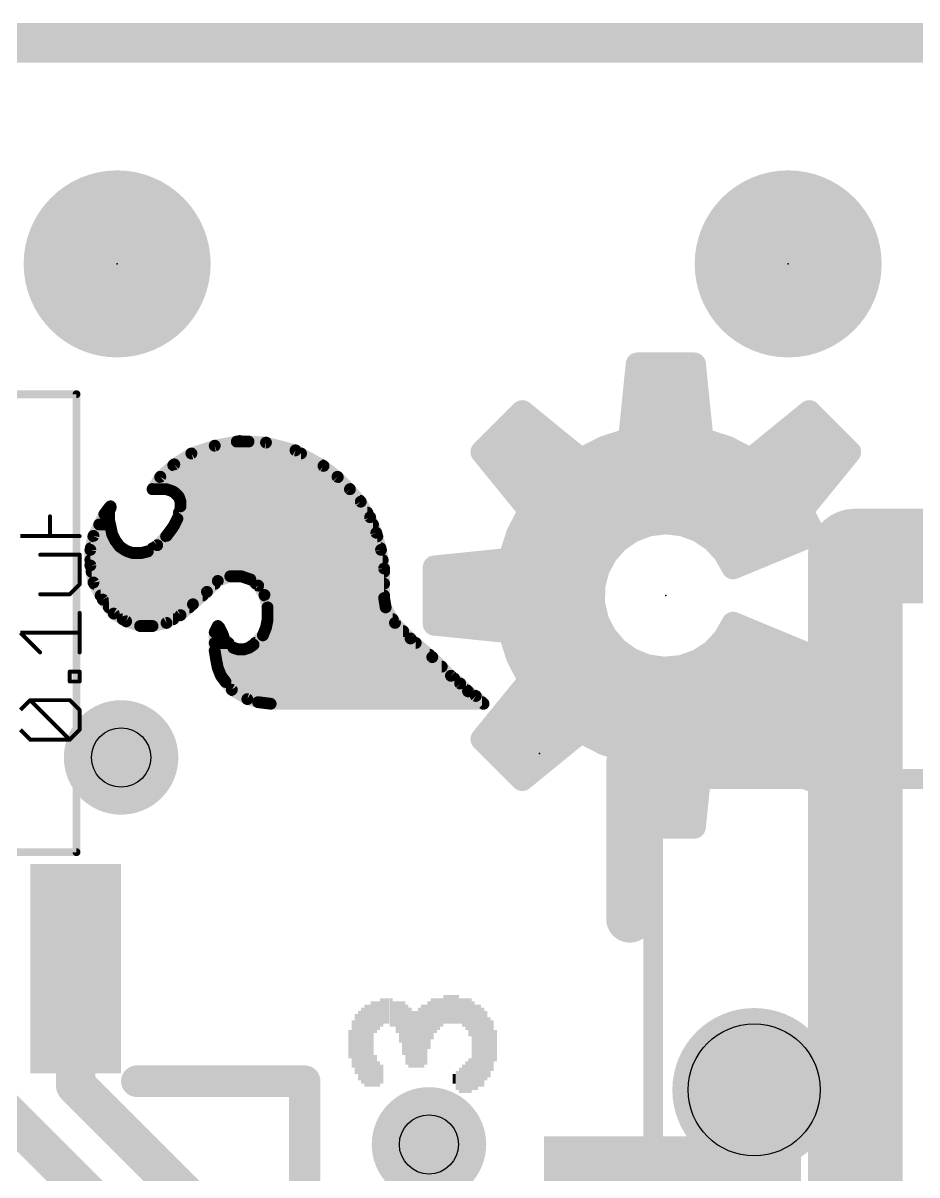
# Model space of a CAD drawing. Extents: x -39 to 68, y -15 to 21.
# Drawn here: x 13.95 to 19.7, y 9.99 to 17.4 of the extents above; entities that cross this region are included whole.
import ezdxf

# ---------------------------------------------------------------- set-up
doc = ezdxf.new("R2010")
doc.units = 0
for name, color, linetype in [('1', 12, 'CONTINUOUS'), ('16', 132, 'CONTINUOUS'), ('18', 110, 'CONTINUOUS'), ('20', 53, 'CONTINUOUS'), ('21', 53, 'CONTINUOUS'), ('22', 53, 'CONTINUOUS'), ('23', 53, 'CONTINUOUS'), ('24', 53, 'CONTINUOUS'), ('27', 253, 'CONTINUOUS'), ('29', 253, 'CONTINUOUS'), ('30', 253, 'CONTINUOUS'), ('31', 253, 'CONTINUOUS'), ('39', 12, 'CONTINUOUS'), ('44', 253, 'CONTINUOUS'), ('49', 253, 'CONTINUOUS'), ('51', 53, 'CONTINUOUS')]:
    doc.layers.add(name, color=color, linetype=linetype)

# ---------------------------------------------------------------- blocks, each defined once
blk = doc.blocks.new('RECT')
blk.add_solid([(-0.5, -0.5), (0.5, -0.5), (-0.5, 0.5), (0.5, 0.5)])
blk = doc.blocks.new('PIE')
at = {"const_width": 0.5}
blk.add_lwpolyline([(0, -0.25, 1), (0, 0.25, 1), (0, -0.25)], format="xyb", dxfattribs=at)
blk = doc.blocks.new('ROUNDV')
at = {"const_width": 0.5}
blk.add_lwpolyline([(0, -0.25, 1), (0, 0.25, 1), (0, -0.25)], format="xyb", dxfattribs=at)

msp = doc.modelspace()

# ---------------------------------------------------------------- linework, layer by layer
at = {"layer": '1'}
for points, const_width in [([(0, 17.272), (22.86, 17.272)], 0.254), ([(22.86, 13.97), (19.304, 13.97)], 0.6096), ([(19.304, 13.97), (19.304, 3.302)], 0.6096), ([(14.2875, 11.3157), (14.2875, 10.5664)], 0.254), ([(13.6525, 10.5791), (16.2456, 7.986)], 0.254), ([(14.2875, 10.5664), (16.4211, 8.4328)], 0.254)]:
    msp.add_lwpolyline(points, dxfattribs=dict(at, const_width=const_width))
for points, const_width in [([(19.304, 14.1224, 1), (19.304, 13.8176)], 0.3048), ([(19.4564, 13.97, 1), (19.1516, 13.97)], 0.3048), ([(14.351, 11.3157, 1), (14.224, 11.3157)], 0.127), ([(14.3324, 10.6113, 1), (14.2426, 10.5215)], 0.127), ([(14.224, 10.5664, 1), (14.351, 10.5664)], 0.127)]:
    msp.add_lwpolyline(points, format="xyb", dxfattribs=dict(at, const_width=const_width))
at = {"layer": '16', "const_width": 0.254}
msp.add_lwpolyline([(0, 17.272), (22.86, 17.272)], dxfattribs=at)
at = {"layer": '20', "const_width": 0.2032}
msp.add_lwpolyline([(0, 17.272), (22.86, 17.272)], dxfattribs=at)
at = {"layer": '20'}
msp.add_circle((18.6534, 10.536), 0.425, dxfattribs=at)
at = {"layer": '21'}
for points, const_width in [([(15.342, 14.71), (15.182, 14.68)], 0.0762), ([(15.512, 14.7), (15.342, 14.71)], 0.0762), ([(15.182, 14.68), (15.032, 14.63)], 0.0762), ([(15.3239, 14.7066), (15.3998, 14.7066)], 0.0762), ([(15.702, 14.65), (15.512, 14.7)], 0.0762), ([(15.882, 14.55), (15.702, 14.65)], 0.0762), ([(15.032, 14.63), (14.922, 14.56)], 0.0762), ([(15.0332, 14.6304), (15.7373, 14.6304)], 0.0762), ([(14.922, 14.56), (14.832, 14.48)], 0.0762), ([(14.9155, 14.5542), (15.8744, 14.5542)], 0.0762), ([(15.972, 14.48), (15.882, 14.55)], 0.0762), ([(14.832, 14.48), (14.782, 14.4)], 0.0762), ([(14.8308, 14.478), (15.974, 14.478)], 0.0762), ([(16.052, 14.4), (15.972, 14.48)], 0.0762), ([(14.782, 14.4), (14.872, 14.4)], 0.0762), ([(14.7831, 14.4018), (16.0502, 14.4018)], 0.0762), ([(14.872, 14.4), (14.902, 14.39)], 0.0762), ([(14.902, 14.39), (14.922, 14.38)], 0.0762), ([(14.922, 14.38), (14.952, 14.35)], 0.0762), ([(14.952, 14.35), (14.962, 14.32)], 0.0762), ([(16.122, 14.32), (16.052, 14.4)], 0.0762), ([(14.502, 14.28), (14.472, 14.24)], 0.0762), ([(14.512, 14.29), (14.502, 14.28)], 0.0762), ([(14.502, 14.26), (14.512, 14.28)], 0.0762), ([(14.512, 14.28), (14.512, 14.29)], 0.0762), ([(14.962, 14.29), (14.942, 14.21)], 0.0762), ([(14.9601, 14.3256), (16.1171, 14.3256)], 0.0762), ([(14.962, 14.32), (14.962, 14.29)], 0.0762), ([(16.182, 14.22), (16.122, 14.32)], 0.0762), ([(14.472, 14.24), (14.402, 14.1)], 0.0762), ([(14.4791, 14.2494), (14.502, 14.2494)], 0.0762), ([(14.502, 14.2), (14.502, 14.26)], 0.0762), ([(14.512, 14.16), (14.502, 14.2)], 0.0762), ([(14.942, 14.21), (14.922, 14.17)], 0.0762), ([(14.9519, 14.2494), (16.1644, 14.2494)], 0.0762), ([(16.222, 14.12), (16.182, 14.22)], 0.0762), ([(14.4386, 14.1732), (14.5087, 14.1732)], 0.0762), ([(14.522, 14.11), (14.512, 14.16)], 0.0762), ([(14.902, 14.14), (14.872, 14.1)], 0.0762), ([(14.922, 14.17), (14.902, 14.14)], 0.0762), ([(14.9236, 14.1732), (16.2007, 14.1732)], 0.0762), ([(16.252, 14.01), (16.222, 14.12)], 0.0762), ([(14.402, 14.1), (14.382, 14.01)], 0.0762), ([(14.4013, 14.097), (14.5285, 14.097)], 0.0762), ([(14.542, 14.07), (14.522, 14.11)], 0.0762), ([(14.572, 14.03), (14.542, 14.07)], 0.0762), ([(14.872, 14.1), (14.812, 14.04)], 0.0762), ([(14.869, 14.097), (16.2283, 14.097)], 0.0762), ([(14.382, 14.01), (14.382, 13.91)], 0.0762), ([(14.3844, 14.0208), (14.5858, 14.0208)], 0.0762), ([(14.602, 14.01), (14.572, 14.03)], 0.0762), ([(14.622, 14), (14.602, 14.01)], 0.0762), ([(14.652, 13.99), (14.622, 14)], 0.0762), ([(14.712, 13.99), (14.652, 13.99)], 0.0762), ([(14.752, 14), (14.712, 13.99)], 0.0762), ([(14.812, 14.04), (14.752, 14)], 0.0762), ([(14.7832, 14.0208), (16.2491, 14.0208)], 0.0762), ([(16.272, 13.89), (16.252, 14.01)], 0.0762), ([(14.382, 13.9446), (16.2629, 13.9446)], 0.0762), ([(14.382, 13.91), (14.402, 13.8)], 0.0762), ([(14.3896, 13.8684), (16.272, 13.8684)], 0.0762), ([(15.202, 13.81), (15.282, 13.84)], 0.0762), ([(15.282, 13.84), (15.352, 13.84)], 0.0762), ([(15.352, 13.84), (15.412, 13.82)], 0.0762), ([(15.412, 13.82), (15.462, 13.78)], 0.0762), ([(16.272, 13.7), (16.272, 13.89)], 0.0762), ([(14.402, 13.8), (14.462, 13.69)], 0.0762), ([(14.4063, 13.7922), (15.1842, 13.7922)], 0.0762), ([(15.132, 13.74), (15.202, 13.81)], 0.0762), ([(15.4468, 13.7922), (16.272, 13.7922)], 0.0762), ([(15.462, 13.78), (15.502, 13.72)], 0.0762), ([(14.4478, 13.716), (15.105, 13.716)], 0.0762), ([(14.462, 13.69), (14.532, 13.6)], 0.0762), ([(15.042, 13.66), (15.132, 13.74)], 0.0762), ([(15.502, 13.72), (15.522, 13.64)], 0.0762), ([(15.503, 13.716), (16.272, 13.716)], 0.0762), ([(16.282, 13.64), (16.272, 13.7)], 0.0762), ([(14.501, 13.6398), (15.0189, 13.6398)], 0.0762), ([(14.532, 13.6), (14.612, 13.55)], 0.0762), ([(14.962, 13.59), (15.042, 13.66)], 0.0762), ([(15.522, 13.64), (15.522, 13.56)], 0.0762), ([(15.522, 13.6398), (16.2821, 13.6398)], 0.0762), ([(16.342, 13.54), (16.282, 13.64)], 0.0762), ([(14.5902, 13.5636), (14.9145, 13.5636)], 0.0762), ([(14.612, 13.55), (14.702, 13.52)], 0.0762), ([(14.782, 13.52), (14.872, 13.54)], 0.0762), ([(14.872, 13.54), (14.962, 13.59)], 0.0762), ([(15.522, 13.56), (15.512, 13.51)], 0.0762), ([(15.522, 13.5636), (16.3278, 13.5636)], 0.0762), ([(16.442, 13.44), (16.342, 13.54)], 0.0762), ([(14.702, 13.52), (14.782, 13.52)], 0.0762), ([(15.202, 13.52), (15.182, 13.48)], 0.0762), ([(15.182, 13.48), (15.182, 13.36)], 0.0762), ([(15.1857, 13.4874), (15.2233, 13.4874)], 0.0762), ([(15.212, 13.51), (15.202, 13.52)], 0.0762), ([(15.232, 13.47), (15.212, 13.51)], 0.0762), ([(15.242, 13.44), (15.232, 13.47)], 0.0762), ([(15.492, 13.46), (15.432, 13.4)], 0.0762), ([(15.512, 13.51), (15.492, 13.46)], 0.0762), ([(15.503, 13.4874), (16.3946, 13.4874)], 0.0762), ([(15.182, 13.4112), (15.2708, 13.4112)], 0.0762), ([(15.302, 13.38), (15.242, 13.44)], 0.0762), ([(15.332, 13.37), (15.302, 13.38)], 0.0762), ([(15.402, 13.38), (15.372, 13.37)], 0.0762), ([(15.432, 13.4), (15.402, 13.38)], 0.0762), ([(15.4432, 13.4112), (16.4756, 13.4112)], 0.0762), ([(16.582, 13.32), (16.442, 13.44)], 0.0762), ([(15.182, 13.36), (15.192, 13.3)], 0.0762), ([(15.1862, 13.335), (16.5645, 13.335)], 0.0762), ([(15.372, 13.37), (15.332, 13.37)], 0.0762), ([(16.702, 13.2), (16.582, 13.32)], 0.0762), ([(15.192, 13.3), (15.202, 13.25)], 0.0762), ([(15.2002, 13.2588), (16.6432, 13.2588)], 0.0762), ([(15.202, 13.25), (15.222, 13.2)], 0.0762), ([(15.222, 13.2), (15.252, 13.16)], 0.0762), ([(15.2351, 13.1826), (16.7229, 13.1826)], 0.0762), ([(15.252, 13.16), (15.292, 13.11)], 0.0762), ([(16.762, 13.15), (16.702, 13.2)], 0.0762), ([(15.292, 13.11), (15.392, 13.05)], 0.0762), ([(15.298, 13.1064), (16.8056, 13.1064)], 0.0762), ([(16.812, 13.1), (16.762, 13.15)], 0.0762), ([(16.862, 13.07), (16.812, 13.1)], 0.0762), ([(15.392, 13.05), (15.462, 13.03)], 0.0762), ([(15.4613, 13.0302), (16.9018, 13.0302)], 0.0762), ([(15.462, 13.03), (15.542, 13.02)], 0.0762), ([(15.542, 13.02), (16.912, 13.02)], 0.0762), ([(16.912, 13.02), (16.862, 13.07)], 0.0762), ([(18.8534, 12.636), (17.8534, 12.636)], 0.3048), ([(17.8534, 12.636), (17.8534, 11.636)], 0.3048), ([(14.6812, 10.5918), (15.7607, 10.5918)], 0.2032), ([(15.7607, 6.6802), (15.7607, 10.5918)], 0.2032)]:
    msp.add_lwpolyline(points, dxfattribs=dict(at, const_width=const_width))
for points, const_width in [([(15.3431, 14.729, 1), (15.3409, 14.691)], 0.0381), ([(15.3455, 14.6913, 1), (15.3385, 14.7287)], 0.0381), ([(15.1785, 14.6987, 1), (15.1855, 14.6613)], 0.0381), ([(15.188, 14.6619, 1), (15.176, 14.6981)], 0.0381), ([(15.3239, 14.7256, 1), (15.3239, 14.6875)], 0.0381), ([(15.3998, 14.6875, 1), (15.3998, 14.7256)], 0.0381), ([(15.5168, 14.7184, 1), (15.5072, 14.6816)], 0.0381), ([(15.5109, 14.681, 1), (15.5131, 14.719)], 0.0381), ([(15.7113, 14.6667, 1), (15.6927, 14.6333)], 0.0381), ([(15.6972, 14.6316, 1), (15.7068, 14.6684)], 0.0381), ([(15.026, 14.6481, 1), (15.038, 14.6119)], 0.0381), ([(15.0332, 14.6494, 1), (15.0332, 14.6113)], 0.0381), ([(15.0422, 14.6139, 1), (15.0218, 14.6461)], 0.0381), ([(15.7373, 14.6113, 1), (15.7373, 14.6494)], 0.0381), ([(14.9155, 14.5733, 1), (14.9155, 14.5352)], 0.0381), ([(14.9118, 14.5761, 1), (14.9322, 14.5439)], 0.0381), ([(14.9347, 14.5458, 1), (14.9093, 14.5742)], 0.0381), ([(15.8937, 14.565, 1), (15.8703, 14.535)], 0.0381), ([(15.8727, 14.5333, 1), (15.8913, 14.5667)], 0.0381), ([(15.8744, 14.5352, 1), (15.8744, 14.5733)], 0.0381), ([(14.8308, 14.4971, 1), (14.8308, 14.459)], 0.0381), ([(14.8193, 14.4942, 1), (14.8447, 14.4658)], 0.0381), ([(14.8482, 14.4699, 1), (14.8158, 14.4901)], 0.0381), ([(15.9855, 14.4935, 1), (15.9585, 14.4665)], 0.0381), ([(15.9603, 14.465, 1), (15.9837, 14.495)], 0.0381), ([(15.974, 14.459, 1), (15.974, 14.4971)], 0.0381), ([(14.782, 14.4191, 1), (14.782, 14.381)], 0.0381), ([(14.7658, 14.4101, 1), (14.7982, 14.3899)], 0.0381), ([(14.7831, 14.4209, 1), (14.7831, 14.3828)], 0.0381), ([(14.878, 14.4181, 1), (14.866, 14.3819)], 0.0381), ([(14.872, 14.381, 1), (14.872, 14.4191)], 0.0381), ([(14.9105, 14.407, 1), (14.8935, 14.373)], 0.0381), ([(14.896, 14.3719, 1), (14.908, 14.4081)], 0.0381), ([(14.9355, 14.3935, 1), (14.9085, 14.3665)], 0.0381), ([(14.9135, 14.363, 1), (14.9305, 14.397)], 0.0381), ([(14.9701, 14.356, 1), (14.9339, 14.344)], 0.0381), ([(14.9385, 14.3365, 1), (14.9655, 14.3635)], 0.0381), ([(16.0663, 14.4125, 1), (16.0377, 14.3875)], 0.0381), ([(16.0385, 14.3865, 1), (16.0655, 14.4135)], 0.0381), ([(16.0502, 14.3828, 1), (16.0502, 14.4209)], 0.0381), ([(14.4885, 14.2935, 1), (14.5155, 14.2665)], 0.0381), ([(14.5172, 14.2686, 1), (14.4868, 14.2914)], 0.0381), ([(14.5311, 14.29, 1), (14.493, 14.29)], 0.0381), ([(14.529, 14.2715, 1), (14.495, 14.2885)], 0.0381), ([(14.5255, 14.2765, 1), (14.4985, 14.3035)], 0.0381), ([(14.9601, 14.3447, 1), (14.9601, 14.3066)], 0.0381), ([(14.9811, 14.32, 1), (14.943, 14.32)], 0.0381), ([(14.943, 14.29, 1), (14.9811, 14.29)], 0.0381), ([(14.9805, 14.2854, 1), (14.9435, 14.2946)], 0.0381), ([(14.9439, 14.314, 1), (14.9801, 14.326)], 0.0381), ([(16.1383, 14.3298, 1), (16.1057, 14.3102)], 0.0381), ([(16.1077, 14.3075, 1), (16.1363, 14.3325)], 0.0381), ([(16.1171, 14.3066, 1), (16.1171, 14.3447)], 0.0381), ([(14.4568, 14.2514, 1), (14.4872, 14.2286)], 0.0381), ([(14.489, 14.2315, 1), (14.455, 14.2485)], 0.0381), ([(14.4791, 14.2685, 1), (14.4791, 14.2304)], 0.0381), ([(14.485, 14.2685, 1), (14.519, 14.2515)], 0.0381), ([(14.5205, 14.2046, 1), (14.4835, 14.1954)], 0.0381), ([(14.5211, 14.26, 1), (14.483, 14.26)], 0.0381), ([(14.493, 14.28, 1), (14.5311, 14.28)], 0.0381), ([(14.502, 14.2304, 1), (14.502, 14.2685)], 0.0381), ([(14.9235, 14.2146, 1), (14.9605, 14.2054)], 0.0381), ([(14.959, 14.2015, 1), (14.925, 14.2185)], 0.0381), ([(14.9519, 14.2685, 1), (14.9519, 14.2304)], 0.0381), ([(16.1997, 14.2271, 1), (16.1643, 14.2129)], 0.0381), ([(16.1644, 14.2304, 1), (16.1644, 14.2685)], 0.0381), ([(16.1657, 14.2102, 1), (16.1983, 14.2298)], 0.0381), ([(14.4386, 14.1923, 1), (14.4386, 14.1542)], 0.0381), ([(14.483, 14.2, 1), (14.5211, 14.2)], 0.0381), ([(14.5307, 14.1637, 1), (14.4933, 14.1563)], 0.0381), ([(14.4935, 14.1554, 1), (14.5305, 14.1646)], 0.0381), ([(14.5087, 14.1542, 1), (14.5087, 14.1923)], 0.0381), ([(14.8861, 14.1506, 1), (14.9179, 14.1294)], 0.0381), ([(14.9172, 14.1286, 1), (14.8868, 14.1514)], 0.0381), ([(14.905, 14.1785, 1), (14.939, 14.1615)], 0.0381), ([(14.9236, 14.1923, 1), (14.9236, 14.1542)], 0.0381), ([(14.9379, 14.1594, 1), (14.9061, 14.1806)], 0.0381), ([(16.2007, 14.1542, 1), (16.2007, 14.1923)], 0.0381), ([(16.2404, 14.125, 1), (16.2036, 14.115)], 0.0381), ([(14.4013, 14.1161, 1), (14.4013, 14.078)], 0.0381), ([(14.385, 14.1085, 1), (14.419, 14.0915)], 0.0381), ([(14.4206, 14.0959, 1), (14.3834, 14.1041)], 0.0381), ([(14.539, 14.1185, 1), (14.505, 14.1015)], 0.0381), ([(14.5033, 14.1063, 1), (14.5407, 14.1137)], 0.0381), ([(14.5572, 14.0814, 1), (14.5268, 14.0586)], 0.0381), ([(14.525, 14.0615, 1), (14.559, 14.0785)], 0.0381), ([(14.5285, 14.078, 1), (14.5285, 14.1161)], 0.0381), ([(14.869, 14.1161, 1), (14.869, 14.078)], 0.0381), ([(14.8568, 14.1114, 1), (14.8872, 14.0886)], 0.0381), ([(14.8855, 14.0865, 1), (14.8585, 14.1135)], 0.0381), ([(16.2043, 14.1129, 1), (16.2397, 14.1271)], 0.0381), ([(16.2283, 14.078, 1), (16.2283, 14.1161)], 0.0381), ([(14.4011, 14.01, 1), (14.363, 14.01)], 0.0381), ([(14.3634, 14.0141, 1), (14.4006, 14.0059)], 0.0381), ([(14.3844, 14.0399, 1), (14.3844, 14.0018)], 0.0381), ([(14.5826, 14.0459, 1), (14.5614, 14.0141)], 0.0381), ([(14.5568, 14.0186, 1), (14.5872, 14.0414)], 0.0381), ([(14.6105, 14.027, 1), (14.5935, 13.993)], 0.0381), ([(14.5858, 14.0018, 1), (14.5858, 14.0399)], 0.0381), ([(14.5914, 13.9941, 1), (14.6126, 14.0259)], 0.0381), ([(14.628, 14.0181, 1), (14.616, 13.9819)], 0.0381), ([(14.6135, 13.983, 1), (14.6305, 14.017)], 0.0381), ([(14.652, 14.0091, 1), (14.652, 13.971)], 0.0381), ([(14.646, 13.9719, 1), (14.658, 14.0081)], 0.0381), ([(14.7074, 14.0085, 1), (14.7166, 13.9715)], 0.0381), ([(14.712, 13.971, 1), (14.712, 14.0091)], 0.0381), ([(14.7414, 14.0159, 1), (14.7626, 13.9841)], 0.0381), ([(14.7566, 13.9815, 1), (14.7474, 14.0185)], 0.0381), ([(14.7832, 14.0399, 1), (14.7832, 14.0018)], 0.0381), ([(14.7985, 14.0535, 1), (14.8255, 14.0265)], 0.0381), ([(14.8226, 14.0241, 1), (14.8014, 14.0559)], 0.0381), ([(16.2708, 14.0131, 1), (16.2332, 14.0069)], 0.0381), ([(16.2336, 14.005, 1), (16.2704, 14.015)], 0.0381), ([(16.2491, 14.0018, 1), (16.2491, 14.0399)], 0.0381), ([(14.382, 13.9637, 1), (14.382, 13.9256)], 0.0381), ([(14.4007, 13.9134, 1), (14.3633, 13.9066)], 0.0381), ([(16.2629, 13.9256, 1), (16.2629, 13.9637)], 0.0381), ([(14.363, 13.91, 1), (14.4011, 13.91)], 0.0381), ([(14.3896, 13.8875, 1), (14.3896, 13.8494)], 0.0381), ([(15.282, 13.859, 1), (15.282, 13.8209)], 0.0381), ([(15.2887, 13.8222, 1), (15.2753, 13.8578)], 0.0381), ([(15.358, 13.8581, 1), (15.346, 13.8219)], 0.0381), ([(15.352, 13.8209, 1), (15.352, 13.859)], 0.0381), ([(15.4239, 13.8349, 1), (15.4001, 13.8051)], 0.0381), ([(16.2911, 13.89, 1), (16.253, 13.89)], 0.0381), ([(16.2532, 13.8869, 1), (16.2908, 13.8931)], 0.0381), ([(16.272, 13.8494, 1), (16.272, 13.8875)], 0.0381), ([(14.4187, 13.8091, 1), (14.3853, 13.7909)], 0.0381), ([(14.3833, 13.7966, 1), (14.4207, 13.8034)], 0.0381), ([(14.4063, 13.8113, 1), (14.4063, 13.7732)], 0.0381), ([(15.1953, 13.8278, 1), (15.2087, 13.7922)], 0.0381), ([(15.1842, 13.7732, 1), (15.1842, 13.8113)], 0.0381), ([(15.2155, 13.7965, 1), (15.1885, 13.8235)], 0.0381), ([(15.406, 13.8019, 1), (15.418, 13.8381)], 0.0381), ([(15.4468, 13.8113, 1), (15.4468, 13.7732)], 0.0381), ([(15.4779, 13.7906, 1), (15.4461, 13.7694)], 0.0381), ([(15.4501, 13.7651, 1), (15.4739, 13.7949)], 0.0381), ([(16.272, 13.7732, 1), (16.272, 13.8113)], 0.0381), ([(14.4478, 13.7351, 1), (14.4478, 13.697)], 0.0381), ([(14.477, 13.7017, 1), (14.447, 13.6783)], 0.0381), ([(14.4453, 13.6809, 1), (14.4787, 13.6991)], 0.0381), ([(15.105, 13.697, 1), (15.105, 13.7351)], 0.0381), ([(15.1185, 13.7535, 1), (15.1455, 13.7265)], 0.0381), ([(15.1447, 13.7258, 1), (15.1193, 13.7542)], 0.0381), ([(15.5205, 13.7246, 1), (15.4835, 13.7154)], 0.0381), ([(15.503, 13.7351, 1), (15.503, 13.697)], 0.0381), ([(15.4861, 13.7094, 1), (15.5179, 13.7306)], 0.0381), ([(16.2908, 13.7031, 1), (16.2532, 13.6969)], 0.0381), ([(16.253, 13.7, 1), (16.2911, 13.7)], 0.0381), ([(16.272, 13.697, 1), (16.272, 13.7351)], 0.0381), ([(14.501, 13.6589, 1), (14.501, 13.6208)], 0.0381), ([(14.5421, 13.6162, 1), (14.5219, 13.5838)], 0.0381), ([(15.0189, 13.6208, 1), (15.0189, 13.6589)], 0.0381), ([(15.0293, 13.6742, 1), (15.0547, 13.6458)], 0.0381), ([(15.0545, 13.6457, 1), (15.0295, 13.6743)], 0.0381), ([(15.522, 13.6589, 1), (15.522, 13.6208)], 0.0381), ([(15.5411, 13.64, 1), (15.503, 13.64)], 0.0381), ([(15.5035, 13.6354, 1), (15.5405, 13.6446)], 0.0381), ([(16.2983, 13.6498, 1), (16.2657, 13.6302)], 0.0381), ([(16.2632, 13.6369, 1), (16.3008, 13.6431)], 0.0381), ([(16.2821, 13.6208, 1), (16.2821, 13.6589)], 0.0381), ([(14.517, 13.5883, 1), (14.547, 13.6117)], 0.0381), ([(14.5902, 13.5827, 1), (14.5902, 13.5446)], 0.0381), ([(14.618, 13.5681, 1), (14.606, 13.5319)], 0.0381), ([(14.6019, 13.5338, 1), (14.6221, 13.5662)], 0.0381), ([(14.8627, 13.5567, 1), (14.8813, 13.5233)], 0.0381), ([(14.8761, 13.5214, 1), (14.8679, 13.5586)], 0.0381), ([(14.9145, 13.5446, 1), (14.9145, 13.5827)], 0.0381), ([(14.9495, 13.6043, 1), (14.9745, 13.5757)], 0.0381), ([(14.9713, 13.5733, 1), (14.9527, 13.6067)], 0.0381), ([(15.522, 13.5827, 1), (15.522, 13.5446)], 0.0381), ([(15.503, 13.56, 1), (15.5411, 13.56)], 0.0381), ([(15.5407, 13.5563, 1), (15.5033, 13.5637)], 0.0381), ([(16.3555, 13.5535, 1), (16.3285, 13.5265)], 0.0381), ([(16.3257, 13.5302, 1), (16.3583, 13.5498)], 0.0381), ([(16.3278, 13.5446, 1), (16.3278, 13.5827)], 0.0381), ([(14.702, 13.5391, 1), (14.702, 13.501)], 0.0381), ([(14.696, 13.5019, 1), (14.708, 13.5381)], 0.0381), ([(14.7779, 13.5386, 1), (14.7861, 13.5014)], 0.0381), ([(14.782, 13.501, 1), (14.782, 13.5391)], 0.0381), ([(15.165, 13.4885, 1), (15.199, 13.4715)], 0.0381), ([(15.2011, 13.48, 1), (15.163, 13.48)], 0.0381), ([(15.1857, 13.5065, 1), (15.1857, 13.4684)], 0.0381), ([(15.2155, 13.5335, 1), (15.1885, 13.5065)], 0.0381), ([(15.219, 13.5115, 1), (15.185, 13.5285)], 0.0381), ([(15.229, 13.5185, 1), (15.195, 13.5015)], 0.0381), ([(15.1985, 13.4965, 1), (15.2255, 13.5235)], 0.0381), ([(15.2501, 13.476, 1), (15.2139, 13.464)], 0.0381), ([(15.215, 13.4615, 1), (15.249, 13.4785)], 0.0381), ([(15.2233, 13.4684, 1), (15.2233, 13.5065)], 0.0381), ([(15.5055, 13.4465, 1), (15.4785, 13.4735)], 0.0381), ([(15.503, 13.5065, 1), (15.503, 13.4684)], 0.0381), ([(15.4933, 13.5137, 1), (15.5307, 13.5063)], 0.0381), ([(15.5297, 13.5029, 1), (15.4943, 13.5171)], 0.0381), ([(16.3946, 13.4684, 1), (16.3946, 13.5065)], 0.0381), ([(15.182, 13.4303, 1), (15.182, 13.3922)], 0.0381), ([(15.2555, 13.4535, 1), (15.2285, 13.4265)], 0.0381), ([(15.2239, 13.434, 1), (15.2601, 13.446)], 0.0381), ([(15.2708, 13.3922, 1), (15.2708, 13.4303)], 0.0381), ([(15.308, 13.3981, 1), (15.296, 13.3619)], 0.0381), ([(15.3914, 13.3959, 1), (15.4126, 13.3641)], 0.0381), ([(15.408, 13.3619, 1), (15.396, 13.3981)], 0.0381), ([(15.4185, 13.4135, 1), (15.4455, 13.3865)], 0.0381), ([(15.4426, 13.3841, 1), (15.4214, 13.4159)], 0.0381), ([(15.4432, 13.4303, 1), (15.4432, 13.3922)], 0.0381), ([(15.4743, 13.4671, 1), (15.5097, 13.4529)], 0.0381), ([(16.4544, 13.4545, 1), (16.4296, 13.4255)], 0.0381), ([(16.4285, 13.4265, 1), (16.4555, 13.4535)], 0.0381), ([(16.4756, 13.3922, 1), (16.4756, 13.4303)], 0.0381), ([(15.2008, 13.3631, 1), (15.1632, 13.3569)], 0.0381), ([(15.163, 13.36, 1), (15.2011, 13.36)], 0.0381), ([(15.1862, 13.3541, 1), (15.1862, 13.316)], 0.0381), ([(15.2885, 13.3665, 1), (15.3155, 13.3935)], 0.0381), ([(15.332, 13.3891, 1), (15.332, 13.351)], 0.0381), ([(15.326, 13.3519, 1), (15.338, 13.3881)], 0.0381), ([(15.366, 13.3881, 1), (15.378, 13.3519)], 0.0381), ([(15.372, 13.351, 1), (15.372, 13.3891)], 0.0381), ([(16.5955, 13.3335, 1), (16.5685, 13.3065)], 0.0381), ([(16.5645, 13.316, 1), (16.5645, 13.3541)], 0.0381), ([(16.5696, 13.3055, 1), (16.5944, 13.3345)], 0.0381), ([(15.2107, 13.3037, 1), (15.1733, 13.2963)], 0.0381), ([(15.1732, 13.2969, 1), (15.2108, 13.3031)], 0.0381), ([(15.2002, 13.2779, 1), (15.2002, 13.2398)], 0.0381), ([(15.2197, 13.2571, 1), (15.1843, 13.2429)], 0.0381), ([(15.1833, 13.2463, 1), (15.2207, 13.2537)], 0.0381), ([(16.6432, 13.2398, 1), (16.6432, 13.2779)], 0.0381), ([(15.2372, 13.2114, 1), (15.2068, 13.1886)], 0.0381), ([(15.2043, 13.1929, 1), (15.2397, 13.2071)], 0.0381), ([(15.2351, 13.2017, 1), (15.2351, 13.1636)], 0.0381), ([(15.2669, 13.1719, 1), (15.2371, 13.1481)], 0.0381), ([(15.2368, 13.1486, 1), (15.2672, 13.1714)], 0.0381), ([(16.7142, 13.2146, 1), (16.6898, 13.1854)], 0.0381), ([(16.6885, 13.1865, 1), (16.7155, 13.2135)], 0.0381), ([(16.7229, 13.1636, 1), (16.7229, 13.2017)], 0.0381), ([(15.3018, 13.1263, 1), (15.2822, 13.0937)], 0.0381), ([(15.2771, 13.0981, 1), (15.3069, 13.1219)], 0.0381), ([(15.298, 13.1255, 1), (15.298, 13.0874)], 0.0381), ([(16.7755, 13.1635, 1), (16.7485, 13.1365)], 0.0381), ([(16.7498, 13.1354, 1), (16.7742, 13.1646)], 0.0381), ([(16.8218, 13.1163, 1), (16.8022, 13.0837)], 0.0381), ([(16.7985, 13.0865, 1), (16.8255, 13.1135)], 0.0381), ([(16.8056, 13.0874, 1), (16.8056, 13.1255)], 0.0381), ([(15.3972, 13.0683, 1), (15.3868, 13.0317)], 0.0381), ([(15.3822, 13.0337, 1), (15.4018, 13.0663)], 0.0381), ([(15.4613, 13.0493, 1), (15.4613, 13.0112)], 0.0381), ([(15.4644, 13.0489, 1), (15.4596, 13.0111)], 0.0381), ([(15.4568, 13.0117, 1), (15.4672, 13.0483)], 0.0381), ([(15.542, 13.0391, 1), (15.542, 13.001)], 0.0381), ([(15.5396, 13.0011, 1), (15.5444, 13.0389)], 0.0381), ([(16.8755, 13.0835, 1), (16.8485, 13.0565)], 0.0381), ([(16.8522, 13.0537, 1), (16.8718, 13.0863)], 0.0381), ([(16.8985, 13.0065, 1), (16.9255, 13.0335)], 0.0381), ([(16.9018, 13.0112, 1), (16.9018, 13.0493)], 0.0381), ([(16.912, 13.001, 1), (16.912, 13.0391)], 0.0381), ([(17.8534, 12.7122, 1), (17.8534, 12.5598)], 0.1524), ([(17.9296, 12.636, 1), (17.7772, 12.636)], 0.1524), ([(18.8534, 12.5598, 1), (18.8534, 12.7122)], 0.1524), ([(17.7772, 11.636, 1), (17.9296, 11.636)], 0.1524), ([(14.6812, 10.6426, 1), (14.6812, 10.541)], 0.1016), ([(15.8115, 10.5918, 1), (15.7099, 10.5918)], 0.1016), ([(15.7607, 10.541, 1), (15.7607, 10.6426)], 0.1016)]:
    msp.add_lwpolyline(points, format="xyb", dxfattribs=dict(at, const_width=const_width))
at = {"layer": '22', "const_width": 0.15}
for points in [[(17.8528, 14.7209), (17.902, 15.2048)], [(17.902, 15.2048), (18.2676, 15.2048)], [(18.2676, 15.2048), (18.3168, 14.7209)], [(17.8964, 15.15), (18.2732, 15.15)], [(17.8812, 15), (18.2884, 15)], [(16.9028, 14.6395), (17.1613, 14.898)], [(17.1613, 14.898), (17.5383, 14.5906)], [(18.6313, 14.5906), (19.0083, 14.898)], [(19.0083, 14.898), (19.2668, 14.6395)], [(17.1133, 14.85), (17.2202, 14.85)], [(17.8659, 14.85), (18.3037, 14.85)], [(18.9494, 14.85), (19.0563, 14.85)], [(16.9633, 14.7), (17.4041, 14.7)], [(17.6901, 14.6688), (17.8528, 14.7209)], [(17.7875, 14.7), (18.3821, 14.7)], [(18.3168, 14.7209), (18.4795, 14.6688)], [(18.7655, 14.7), (19.2063, 14.7)], [(17.2102, 14.2625), (16.9028, 14.6395)], [(17.5383, 14.5906), (17.6901, 14.6688)], [(18.4795, 14.6688), (18.6313, 14.5906)], [(19.2668, 14.6395), (18.9594, 14.2625)], [(16.9758, 14.55), (19.1938, 14.55)], [(17.0981, 14.4), (19.0715, 14.4)], [(17.132, 14.1107), (17.2102, 14.2625)], [(17.2038, 14.25), (18.9658, 14.25)], [(18.9594, 14.2625), (19.0376, 14.1107)], [(17.9734, 14.1713), (17.8684, 14.1318)], [(18.0848, 14.1848), (17.9734, 14.1713)], [(18.1942, 14.1719), (18.0848, 14.1848)], [(18.2976, 14.1337), (18.1942, 14.1719)], [(17.0799, 13.948), (17.132, 14.1107)], [(17.1286, 14.1), (17.8219, 14.1)], [(17.8684, 14.1318), (17.7758, 14.0684)], [(18.3893, 14.0725), (18.2976, 14.1337)], [(18.3481, 14.1), (19.0118, 14.1)], [(19.0376, 14.1107), (18.5179, 13.8954)], [(17.7758, 14.0684), (17.7009, 13.9849)], [(18.4641, 13.9916), (18.3893, 14.0725)], [(16.596, 13.8988), (17.0799, 13.948)], [(17.0805, 13.95), (17.6823, 13.95)], [(17.7009, 13.9849), (17.648, 13.8859)], [(18.5179, 13.8954), (18.4641, 13.9916)], [(18.4873, 13.95), (18.6497, 13.95)], [(16.596, 13.5332), (16.596, 13.8988)], [(17.648, 13.8859), (17.6202, 13.7772)], [(16.596, 13.8), (17.626, 13.8)], [(17.6202, 13.7772), (17.619, 13.665)], [(16.596, 13.65), (17.6225, 13.65)], [(17.619, 13.665), (17.6444, 13.5558)], [(17.0799, 13.484), (16.596, 13.5332)], [(16.9225, 13.5), (17.6727, 13.5)], [(17.6444, 13.5558), (17.6952, 13.4557)], [(18.4628, 13.4388), (18.5179, 13.5366)], [(18.4973, 13.5), (18.6062, 13.5)], [(18.5179, 13.5366), (19.0376, 13.3213)], [(17.132, 13.3213), (17.0799, 13.484)], [(17.6952, 13.4557), (17.7682, 13.3705)], [(18.3861, 13.357), (18.4628, 13.4388)], [(17.1228, 13.35), (17.7968, 13.35)], [(17.7682, 13.3705), (17.8594, 13.3052)], [(18.2921, 13.2957), (18.3861, 13.357)], [(18.3755, 13.35), (18.9683, 13.35)], [(17.2102, 13.1695), (17.132, 13.3213)], [(17.8594, 13.3052), (17.9635, 13.2633)], [(18.1863, 13.2584), (18.2921, 13.2957)], [(19.0376, 13.3213), (18.9594, 13.1695)], [(17.1945, 13.2), (18.9751, 13.2)], [(17.9635, 13.2633), (18.0746, 13.2475)], [(18.0746, 13.2475), (18.1863, 13.2584)], [(16.9028, 12.7925), (17.2102, 13.1695)], [(18.9594, 13.1695), (19.2668, 12.7925)], [(17.1128, 13.05), (19.0568, 13.05)], [(16.9905, 12.9), (19.1791, 12.9)], [(17.5383, 12.8414), (17.1613, 12.534)], [(17.6901, 12.7632), (17.5383, 12.8414)], [(18.6313, 12.8414), (18.4795, 12.7632)], [(19.0083, 12.534), (18.6313, 12.8414)], [(17.1613, 12.534), (16.9028, 12.7925)], [(16.9453, 12.75), (17.4262, 12.75)], [(17.8528, 12.7111), (17.6901, 12.7632)], [(17.7313, 12.75), (18.4383, 12.75)], [(18.4795, 12.7632), (18.3168, 12.7111)], [(18.7434, 12.75), (19.2243, 12.75)], [(19.2668, 12.7925), (19.0083, 12.534)], [(17.902, 12.2272), (17.8528, 12.7111)], [(18.3168, 12.7111), (18.2676, 12.2272)], [(17.0953, 12.6), (17.2422, 12.6)], [(17.8641, 12.6), (18.3055, 12.6)], [(18.9274, 12.6), (19.0743, 12.6)], [(17.8794, 12.45), (18.2903, 12.45)], [(17.8946, 12.3), (18.275, 12.3)], [(18.2676, 12.2272), (17.902, 12.2272)]]:
    msp.add_lwpolyline(points, dxfattribs=at)
at = {"layer": '22', "const_width": 0.075}
for points in [[(17.902, 15.2423, 1), (17.902, 15.1673)], [(17.9393, 15.201, 1), (17.8647, 15.2086)], [(18.3049, 15.2086, 1), (18.2303, 15.201)], [(18.2676, 15.1673, 1), (18.2676, 15.2423)], [(17.8964, 15.1875, 1), (17.8964, 15.1125)], [(18.2732, 15.1125, 1), (18.2732, 15.1875)], [(17.8812, 15.0375, 1), (17.8812, 14.9625)], [(18.2884, 14.9625, 1), (18.2884, 15.0375)], [(17.185, 14.9271, 1), (17.1376, 14.8689)], [(17.1878, 14.8715, 1), (17.1348, 14.9245)], [(19.0348, 14.9245, 1), (18.9818, 14.8715)], [(19.032, 14.8689, 1), (18.9846, 14.9271)], [(17.1133, 14.8875, 1), (17.1133, 14.8125)], [(17.2202, 14.8125, 1), (17.2202, 14.8875)], [(17.8659, 14.8875, 1), (17.8659, 14.8125)], [(18.3037, 14.8125, 1), (18.3037, 14.8875)], [(18.9494, 14.8875, 1), (18.9494, 14.8125)], [(19.0563, 14.8125, 1), (19.0563, 14.8875)], [(16.9633, 14.7375, 1), (16.9633, 14.6625)], [(17.4041, 14.6625, 1), (17.4041, 14.7375)], [(17.7875, 14.7375, 1), (17.7875, 14.6625)], [(17.8155, 14.7247, 1), (17.8901, 14.7171)], [(17.8642, 14.6852, 1), (17.8414, 14.7566)], [(18.3282, 14.7566, 1), (18.3054, 14.6852)], [(18.2795, 14.7171, 1), (18.3541, 14.7247)], [(18.3821, 14.6625, 1), (18.3821, 14.7375)], [(18.7655, 14.7375, 1), (18.7655, 14.6625)], [(19.2063, 14.6625, 1), (19.2063, 14.7375)], [(16.9319, 14.6632, 1), (16.8737, 14.6158)], [(16.8763, 14.666, 1), (16.9293, 14.613)], [(17.6787, 14.7045, 1), (17.7016, 14.6331)], [(17.7073, 14.6355, 1), (17.673, 14.7022)], [(18.4966, 14.7022, 1), (18.4623, 14.6355)], [(18.468, 14.6331, 1), (18.4909, 14.7045)], [(19.2959, 14.6158, 1), (19.2377, 14.6632)], [(19.2403, 14.613, 1), (19.2933, 14.666)], [(16.9758, 14.5875, 1), (16.9758, 14.5125)], [(17.5211, 14.6239, 1), (17.5555, 14.5573)], [(17.5146, 14.5615, 1), (17.562, 14.6197)], [(18.6076, 14.6197, 1), (18.655, 14.5615)], [(18.6141, 14.5573, 1), (18.6485, 14.6239)], [(19.1938, 14.5125, 1), (19.1938, 14.5875)], [(17.0981, 14.4375, 1), (17.0981, 14.3625)], [(19.0715, 14.3625, 1), (19.0715, 14.4375)], [(17.2038, 14.2875, 1), (17.2038, 14.2125)], [(17.2435, 14.2453, 1), (17.1769, 14.2797)], [(17.1811, 14.2388, 1), (17.2393, 14.2862)], [(18.9927, 14.2797, 1), (18.9261, 14.2453)], [(18.9303, 14.2862, 1), (18.9885, 14.2388)], [(18.9658, 14.2125, 1), (18.9658, 14.2875)], [(17.9689, 14.2086, 1), (17.9779, 14.1341)], [(17.9866, 14.1363, 1), (17.9602, 14.2064)], [(18.0892, 14.222, 1), (18.0804, 14.1476)], [(18.0893, 14.1476, 1), (18.0803, 14.222)], [(18.2072, 14.207, 1), (18.1813, 14.1367)], [(18.1898, 14.1346, 1), (18.1986, 14.2091)], [(17.1286, 14.1375, 1), (17.1286, 14.0625)], [(17.0986, 14.1278, 1), (17.1653, 14.0935)], [(17.1677, 14.0992, 1), (17.0963, 14.1221)], [(17.8219, 14.0625, 1), (17.8219, 14.1375)], [(17.8552, 14.1669, 1), (17.8816, 14.0967)], [(17.8896, 14.1009, 1), (17.8472, 14.1628)], [(18.3185, 14.1649, 1), (18.2768, 14.1025)], [(18.2847, 14.0985, 1), (18.3106, 14.1689)], [(18.3481, 14.1375, 1), (18.3481, 14.0625)], [(19.0043, 14.0935, 1), (19.0709, 14.1279)], [(19.0118, 14.0625, 1), (19.0118, 14.1375)], [(19.052, 14.0761, 1), (19.0232, 14.1453)], [(17.7546, 14.0994, 1), (17.797, 14.0375)], [(17.8037, 14.0434, 1), (17.7479, 14.0935)], [(18.4168, 14.0979, 1), (18.3617, 14.047)], [(18.3684, 14.0413, 1), (18.4101, 14.1037)], [(17.0805, 13.9875, 1), (17.0805, 13.9125)], [(17.0837, 13.9107, 1), (17.0761, 13.9853)], [(17.673, 14.0099, 1), (17.7288, 13.9599)], [(17.734, 13.9672, 1), (17.6678, 14.0026)], [(17.6823, 13.9125, 1), (17.6823, 13.9875)], [(18.4968, 14.0099, 1), (18.4313, 13.9732)], [(18.4365, 13.9661, 1), (18.4916, 14.017)], [(18.4873, 13.9875, 1), (18.4873, 13.9125)], [(18.6497, 13.9125, 1), (18.6497, 13.9875)], [(16.6335, 13.8988, 1), (16.5585, 13.8988)], [(16.5922, 13.9361, 1), (16.5998, 13.8615)], [(17.0442, 13.9594, 1), (17.1156, 13.9366)], [(17.615, 13.9036, 1), (17.6811, 13.8682)], [(17.6844, 13.8766, 1), (17.6117, 13.8952)], [(18.5035, 13.93, 1), (18.5323, 13.8608)], [(18.4852, 13.8771, 1), (18.5506, 13.9137)], [(16.596, 13.8375, 1), (16.596, 13.7625)], [(17.626, 13.7625, 1), (17.626, 13.8375)], [(17.6577, 13.7768, 1), (17.5827, 13.7776)], [(17.5839, 13.7865, 1), (17.6565, 13.7679)], [(16.596, 13.6875, 1), (16.596, 13.6125)], [(17.6555, 13.6735, 1), (17.5824, 13.6565)], [(17.6225, 13.6125, 1), (17.6225, 13.6875)], [(17.5815, 13.6654, 1), (17.6565, 13.6646)], [(16.5998, 13.5705, 1), (16.5922, 13.4959)], [(16.5585, 13.5332, 1), (16.6335, 13.5332)], [(16.9225, 13.5375, 1), (16.9225, 13.4625)], [(17.6779, 13.5727, 1), (17.611, 13.5388)], [(17.6079, 13.5472, 1), (17.681, 13.5643)], [(17.6727, 13.4625, 1), (17.6727, 13.5375)], [(18.4973, 13.5375, 1), (18.4973, 13.4625)], [(18.5323, 13.5712, 1), (18.5035, 13.502)], [(18.5506, 13.5182, 1), (18.4852, 13.555)], [(18.6062, 13.4625, 1), (18.6062, 13.5375)], [(17.1156, 13.4954, 1), (17.0442, 13.4726)], [(17.0761, 13.4467, 1), (17.0837, 13.5213)], [(17.7236, 13.4801, 1), (17.6667, 13.4313)], [(17.6617, 13.4387, 1), (17.7286, 13.4726)], [(18.4302, 13.4572, 1), (18.4955, 13.4204)], [(18.4902, 13.4132, 1), (18.4355, 13.4645)], [(17.1228, 13.3875, 1), (17.1228, 13.3125)], [(17.7901, 13.401, 1), (17.7464, 13.34)], [(17.7398, 13.3461, 1), (17.7967, 13.3949)], [(17.7968, 13.3125, 1), (17.7968, 13.3875)], [(18.3755, 13.3875, 1), (18.3755, 13.3125)], [(18.3588, 13.3826, 1), (18.4135, 13.3313)], [(18.4066, 13.3255, 1), (18.3656, 13.3884)], [(18.9683, 13.3125, 1), (18.9683, 13.3875)], [(17.1653, 13.3385, 1), (17.0986, 13.3042)], [(17.0963, 13.3099, 1), (17.1677, 13.3328)], [(17.8734, 13.3399, 1), (17.8454, 13.2704)], [(17.8376, 13.2747, 1), (17.8813, 13.3356)], [(18.2717, 13.3271, 1), (18.3126, 13.2642)], [(18.3046, 13.2603, 1), (18.2797, 13.331)], [(19.0709, 13.3041, 1), (19.0043, 13.3385)], [(19.0232, 13.2867, 1), (19.052, 13.3559)], [(17.1945, 13.2375, 1), (17.1945, 13.1625)], [(17.9688, 13.3005, 1), (17.9582, 13.2262)], [(17.9496, 13.2285, 1), (17.9775, 13.2981)], [(18.071, 13.2848, 1), (18.0783, 13.2101)], [(18.0693, 13.2103, 1), (18.0799, 13.2846)], [(18.1738, 13.2938, 1), (18.1987, 13.2231)], [(18.19, 13.2211, 1), (18.1826, 13.2958)], [(18.9751, 13.1625, 1), (18.9751, 13.2375)], [(17.1769, 13.1523, 1), (17.2435, 13.1867)], [(17.2393, 13.1458, 1), (17.1811, 13.1932)], [(18.9885, 13.1932, 1), (18.9303, 13.1458)], [(18.9261, 13.1867, 1), (18.9927, 13.1523)], [(17.1128, 13.0875, 1), (17.1128, 13.0125)], [(19.0568, 13.0125, 1), (19.0568, 13.0875)], [(16.9905, 12.9375, 1), (16.9905, 12.8625)], [(19.1791, 12.8625, 1), (19.1791, 12.9375)], [(17.5555, 12.8747, 1), (17.5211, 12.8081)], [(17.562, 12.8123, 1), (17.5146, 12.8705)], [(18.655, 12.8705, 1), (18.6076, 12.8123)], [(18.6485, 12.8081, 1), (18.6141, 12.8747)], [(16.9293, 12.819, 1), (16.8763, 12.766)], [(16.8737, 12.8162, 1), (16.9319, 12.7688)], [(16.9453, 12.7875, 1), (16.9453, 12.7125)], [(17.4262, 12.7125, 1), (17.4262, 12.7875)], [(17.7016, 12.7989, 1), (17.6787, 12.7275)], [(17.673, 12.7298, 1), (17.7073, 12.7965)], [(17.7313, 12.7875, 1), (17.7313, 12.7125)], [(18.4383, 12.7125, 1), (18.4383, 12.7875)], [(18.4623, 12.7965, 1), (18.4966, 12.7298)], [(18.4909, 12.7275, 1), (18.468, 12.7989)], [(18.7434, 12.7875, 1), (18.7434, 12.7125)], [(19.2243, 12.7125, 1), (19.2243, 12.7875)], [(19.2377, 12.7688, 1), (19.2959, 12.8162)], [(19.2933, 12.766, 1), (19.2403, 12.819)], [(17.8901, 12.7149, 1), (17.8155, 12.7073)], [(17.8414, 12.6754, 1), (17.8642, 12.7468)], [(18.3054, 12.7468, 1), (18.3282, 12.6754)], [(18.3541, 12.7073, 1), (18.2795, 12.7149)], [(17.0953, 12.6375, 1), (17.0953, 12.5625)], [(17.2422, 12.5625, 1), (17.2422, 12.6375)], [(17.8641, 12.6375, 1), (17.8641, 12.5625)], [(18.3055, 12.5625, 1), (18.3055, 12.6375)], [(18.9274, 12.6375, 1), (18.9274, 12.5625)], [(19.0743, 12.5625, 1), (19.0743, 12.6375)], [(17.1376, 12.5631, 1), (17.185, 12.5049)], [(17.1348, 12.5075, 1), (17.1878, 12.5605)], [(18.9818, 12.5605, 1), (19.0348, 12.5075)], [(18.9846, 12.5049, 1), (19.032, 12.5631)], [(17.8794, 12.4875, 1), (17.8794, 12.4125)], [(18.2903, 12.4125, 1), (18.2903, 12.4875)], [(17.8946, 12.3375, 1), (17.8946, 12.2625)], [(17.902, 12.2647, 1), (17.902, 12.1897)], [(18.2676, 12.1897, 1), (18.2676, 12.2647)], [(18.275, 12.2625, 1), (18.275, 12.3375)], [(17.8647, 12.2234, 1), (17.9393, 12.231)], [(18.2303, 12.231, 1), (18.3049, 12.2234)]]:
    msp.add_lwpolyline(points, format="xyb", dxfattribs=at)
at = {"layer": '23'}
for p in [(18.8722, 15.8496), (17.272, 12.7)]:
    msp.add_point(p, dxfattribs=at)
at = {"layer": '24'}
for p in [(14.5542, 15.8496), (18.0848, 13.716)]:
    msp.add_point(p, dxfattribs=at)
at = {"layer": '27', "const_width": 0.0254}
for points in [[(14.1222, 14.0986), (14.1222, 14.2257)], [(14.3129, 14.0986), (13.9316, 14.0986)], [(14.3129, 13.9786), (14.0587, 13.9786)], [(14.3129, 13.788), (14.3129, 13.9786)], [(14.2493, 13.7244), (14.3129, 13.788)], [(14.0587, 13.7244), (14.2493, 13.7244)], [(14.3129, 13.3502), (14.3129, 13.6044)], [(14.0587, 13.3502), (13.9316, 13.4773)], [(13.9316, 13.4773), (14.3129, 13.4773)], [(14.2493, 13.1631), (14.2493, 13.2267)], [(14.2493, 13.2267), (14.3129, 13.2267)], [(14.3129, 13.2267), (14.3129, 13.1631)], [(14.3129, 13.1631), (14.2493, 13.1631)], [(13.9316, 12.9796), (13.9951, 13.0431)], [(13.9951, 13.0431), (14.2493, 13.0431)], [(14.2493, 12.7889), (13.9951, 13.0431)], [(14.2493, 13.0431), (14.3129, 12.9796)], [(14.3129, 12.9796), (14.3129, 12.8525)], [(13.9951, 12.7889), (13.9316, 12.8525)], [(14.3129, 12.8525), (14.2493, 12.7889)], [(14.2493, 12.7889), (13.9951, 12.7889)]]:
    msp.add_lwpolyline(points, dxfattribs=at)
at = {"layer": '27', "const_width": 0.0127}
for points in [[(14.1286, 14.2257, 1), (14.1159, 14.2257)], [(14.1159, 14.0986, 1), (14.1286, 14.0986)], [(14.3129, 14.0923, 1), (14.3129, 14.105)], [(14.0587, 13.985, 1), (14.0587, 13.9723)], [(14.3193, 13.9786, 1), (14.3066, 13.9786)], [(14.3129, 13.9723, 1), (14.3129, 13.985)], [(14.3066, 13.788, 1), (14.3193, 13.788)], [(14.3174, 13.7835, 1), (14.3084, 13.7925)], [(14.0587, 13.7308, 1), (14.0587, 13.7181)], [(14.2449, 13.7289, 1), (14.2538, 13.7199)], [(14.2493, 13.7181, 1), (14.2493, 13.7308)], [(14.3193, 13.6044, 1), (14.3066, 13.6044)], [(14.3129, 13.471, 1), (14.3129, 13.4837)], [(14.0542, 13.3457, 1), (14.0632, 13.3547)], [(14.3066, 13.3502, 1), (14.3193, 13.3502)], [(14.2493, 13.233, 1), (14.2493, 13.2203)], [(14.2557, 13.2267, 1), (14.243, 13.2267)], [(14.3193, 13.2267, 1), (14.3066, 13.2267)], [(14.3129, 13.2203, 1), (14.3129, 13.233)], [(14.2493, 13.1695, 1), (14.2493, 13.1568)], [(14.243, 13.1631, 1), (14.2557, 13.1631)], [(14.3066, 13.1631, 1), (14.3193, 13.1631)], [(14.3129, 13.1568, 1), (14.3129, 13.1695)], [(13.9951, 13.0495, 1), (13.9951, 13.0368)], [(13.9996, 13.0476, 1), (13.9906, 13.0386)], [(13.9996, 13.0386, 1), (13.9906, 13.0476)], [(14.2538, 13.0476, 1), (14.2449, 13.0386)], [(14.2493, 13.0368, 1), (14.2493, 13.0495)], [(14.3193, 12.9796, 1), (14.3066, 12.9796)], [(14.3084, 12.9751, 1), (14.3174, 12.9841)], [(14.3066, 12.8525, 1), (14.3193, 12.8525)], [(14.3174, 12.848, 1), (14.3084, 12.8569)], [(13.9951, 12.7952, 1), (13.9951, 12.7826)], [(13.9906, 12.7844, 1), (13.9996, 12.7934)], [(14.2449, 12.7934, 1), (14.2538, 12.7844)], [(14.2449, 12.7844, 1), (14.2538, 12.7934)], [(14.2493, 12.7826, 1), (14.2493, 12.7952)]]:
    msp.add_lwpolyline(points, format="xyb", dxfattribs=at)
at = {"layer": '29', "const_width": 0.5266}
msp.add_lwpolyline([(18.6534, 10.2727, 1), (18.6534, 10.7993, 1), (18.6534, 10.2727)], format="xyb", dxfattribs=at)
at = {"layer": '30', "const_width": 0.5266}
msp.add_lwpolyline([(18.6534, 10.2727, 1), (18.6534, 10.7993, 1), (18.6534, 10.2727)], format="xyb", dxfattribs=at)
at = {"layer": '39', "const_width": 0.0508}
for points in [[(12.3266, 15.0112), (14.2926, 15.0112)], [(14.2926, 15.0112), (14.2926, 12.0652)], [(14.2926, 12.0652), (12.3266, 12.0652)]]:
    msp.add_lwpolyline(points, dxfattribs=at)
at = {"layer": '39', "const_width": 0.0254}
for points in [[(14.3053, 15.0112, 1), (14.2799, 15.0112)], [(14.2926, 14.9985, 1), (14.2926, 15.0239)], [(14.2926, 12.0525, 1), (14.2926, 12.0779)], [(14.2799, 12.0652, 1), (14.3053, 12.0652)]]:
    msp.add_lwpolyline(points, format="xyb", dxfattribs=at)
at = {"layer": '44'}
for centre in [(14.5796, 12.6746), (16.5608, 10.1854)]:
    msp.add_circle(centre, 0.1905, dxfattribs=at)
at = {"layer": '49', "const_width": 0.127}
for points in [[(18.0034, 4.736), (18.0034, 12.536)], [(18.0034, 12.536), (23.0034, 12.536)]]:
    msp.add_lwpolyline(points, dxfattribs=at)
at = {"layer": '49', "const_width": 0.0635}
for points in [[(18.0351, 12.536, 1), (17.9717, 12.536)], [(18.0034, 12.5678, 1), (18.0034, 12.5043)]]:
    msp.add_lwpolyline(points, format="xyb", dxfattribs=at)

# ---------------------------------------------------------------- block references
at = {"layer": '1'}
msp.add_blockref('PIE', (18.8722, 15.8496), dxfattribs=at)
at = {"layer": '1', "xscale": 0.381, "yscale": 1.143}
msp.add_blockref('RECT', (14.2875, 11.3157), dxfattribs=at)
at = {"layer": '1', "xscale": 0.4, "yscale": 1.45, "rotation": 270}
msp.add_blockref('RECT', (18.1284, 9.936), dxfattribs=at)
at = {"layer": '16'}
msp.add_blockref('PIE', (14.5542, 15.8496), dxfattribs=at)
at = {"layer": '18', "xscale": 0.7366, "yscale": 0.7366}
for p in [(14.5796, 12.6746), (14.5796, 12.6746), (16.5608, 10.1854), (16.5608, 10.1854)]:
    msp.add_blockref('ROUNDV', p, dxfattribs=at)
at = {"layer": '21', "yscale": 0.0203, "rotation": 90}
for p, xscale in [((16.256, 11.0338), 0.1829), ((16.2763, 11.0439), 0.1626), ((16.2966, 11.0439), 0.1626), ((16.317, 11.0338), 0.1829), ((16.5811, 10.9931), 0.2642), ((16.6014, 11.0134), 0.2235), ((16.6218, 11.0236), 0.2032), ((16.6421, 11.0338), 0.1829), ((16.6624, 11.0541), 0.1829), ((16.6827, 11.0541), 0.1829), ((16.703, 11.0541), 0.1829), ((16.7234, 11.0541), 0.1829), ((16.7437, 11.0541), 0.1829), ((16.764, 11.0439), 0.1626), ((16.7843, 11.0338), 0.1829), ((16.8046, 11.0236), 0.2032), ((16.825, 11.0033), 0.2438), ((16.1138, 10.8204), 0.447), ((16.1341, 10.8204), 0.4877), ((16.1544, 10.8204), 0.5283), ((16.1747, 10.8204), 0.5283), ((16.195, 10.8306), 0.5486), ((16.2154, 11.0033), 0.2032), ((16.2357, 11.0134), 0.1829), ((16.3373, 11.0236), 0.1626), ((16.3576, 11.0033), 0.2032), ((16.3779, 10.9728), 0.2642), ((16.3982, 10.9322), 0.3454), ((16.4186, 10.8915), 0.3861), ((16.4389, 10.8712), 0.3861), ((16.4592, 10.861), 0.3658), ((16.4795, 10.861), 0.3658), ((16.4998, 10.8712), 0.3861), ((16.5202, 10.8814), 0.4064), ((16.5405, 10.8915), 0.3861), ((16.5608, 10.9525), 0.3048), ((16.8453, 10.8204), 0.569), ((16.8656, 10.8102), 0.5486), ((16.8859, 10.8204), 0.5283), ((16.9062, 10.8102), 0.508), ((16.9266, 10.8204), 0.447), ((16.0731, 10.8306), 0.3048), ((16.0934, 10.8306), 0.3861), ((16.9469, 10.8102), 0.3861), ((16.9672, 10.8204), 0.3251), ((16.0528, 10.8306), 0.1829), ((16.9875, 10.8204), 0.2032), ((16.2154, 10.6578), 0.2032), ((16.2357, 10.6375), 0.1626), ((16.256, 10.6375), 0.1219), ((16.764, 10.5969), 0.1626), ((16.7843, 10.607), 0.1829), ((16.8046, 10.6172), 0.2032), ((16.825, 10.6274), 0.2235), ((16.7234, 10.607), 0.061), ((16.7437, 10.5969), 0.1219)]:
    msp.add_blockref('RECT', p, dxfattribs=dict(at, xscale=xscale))
at = {"layer": '29'}
for name, p, xscale, yscale in [('PIE', (18.8722, 15.8496), 1.2032, 1.2032), ('RECT', (14.2875, 11.3157), 0.5842, 1.3462)]:
    msp.add_blockref(name, p, dxfattribs=dict(at, xscale=xscale, yscale=yscale))
at = {"layer": '29', "xscale": 0.6032, "yscale": 1.6532, "rotation": 270}
msp.add_blockref('RECT', (18.1284, 9.936), dxfattribs=at)
at = {"layer": '30', "xscale": 1.2032, "yscale": 1.2032}
msp.add_blockref('PIE', (14.5542, 15.8496), dxfattribs=at)
at = {"layer": '31', "xscale": 0.381, "yscale": 1.143}
msp.add_blockref('RECT', (14.2875, 11.3157), dxfattribs=at)
at = {"layer": '31', "xscale": 0.4, "yscale": 1.45, "rotation": 270}
msp.add_blockref('RECT', (18.1284, 9.936), dxfattribs=at)
at = {"layer": '51', "xscale": 0.254, "yscale": 0.635, "rotation": 180}
msp.add_blockref('RECT', (14.2875, 11.303), dxfattribs=at)

doc.saveas('drawing.dxf')
